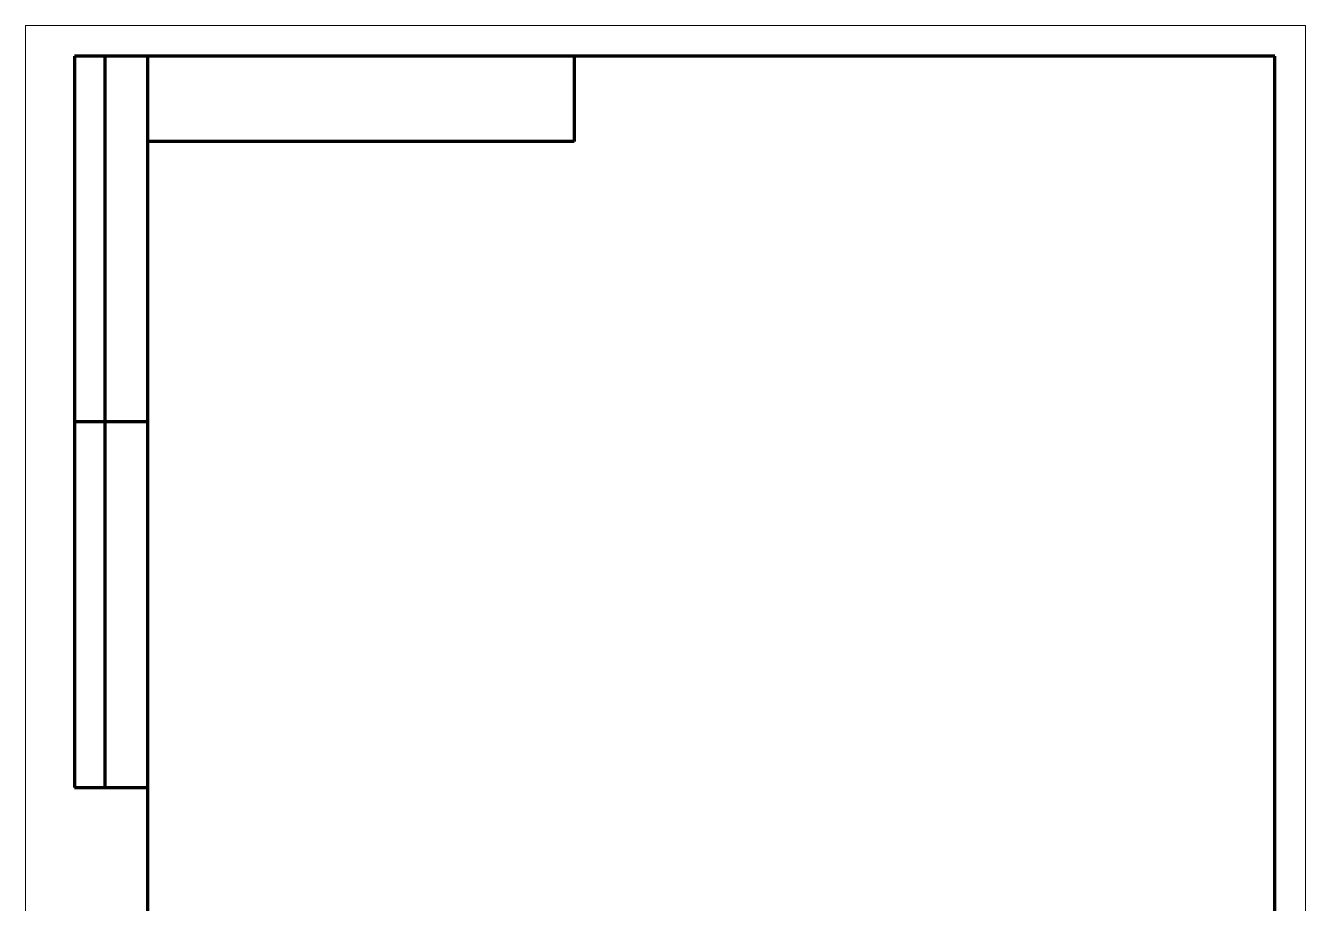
# Model space of a CAD drawing. Header units: millimetres. Extents: x 0 to 210, y 0 to 297.
# Drawn here: x 0 to 210, y 153 to 297 of the extents above; entities that cross this region are included whole.
import ezdxf

# ---------------------------------------------------------------- set-up
doc = ezdxf.new("R2010")
doc.units = ezdxf.units.MM
doc.layers.get('0').update_dxf_attribs({"linetype": 'CONTINUOUS', "lineweight": 0})

msp = doc.modelspace()

# ---------------------------------------------------------------- linework, layer by layer
for p, q in [((210, 297), (0, 297)), ((0, 297), (0, 0)), ((210, 0), (210, 297)), ((20, 292), (90, 292)), ((20, 278), (20, 292)), ((20, 5), (20, 292)), ((20, 172), (20, 292))]:
    msp.add_line(p, q)
at = {"lineweight": 70}
for p, q in [((20, 292), (8, 292)), ((8, 292), (8, 172)), ((13, 292), (13, 172)), ((20, 232), (8, 232)), ((8, 172), (20, 172))]:
    msp.add_line(p, q, dxfattribs=at)
at = {"lineweight": 100}
for p, q in [((205, 292), (20, 292)), ((20, 292), (20, 5)), ((90, 292), (90, 278)), ((205, 5), (205, 292)), ((90, 278), (20, 278))]:
    msp.add_line(p, q, dxfattribs=at)

doc.saveas('drawing.dxf')
